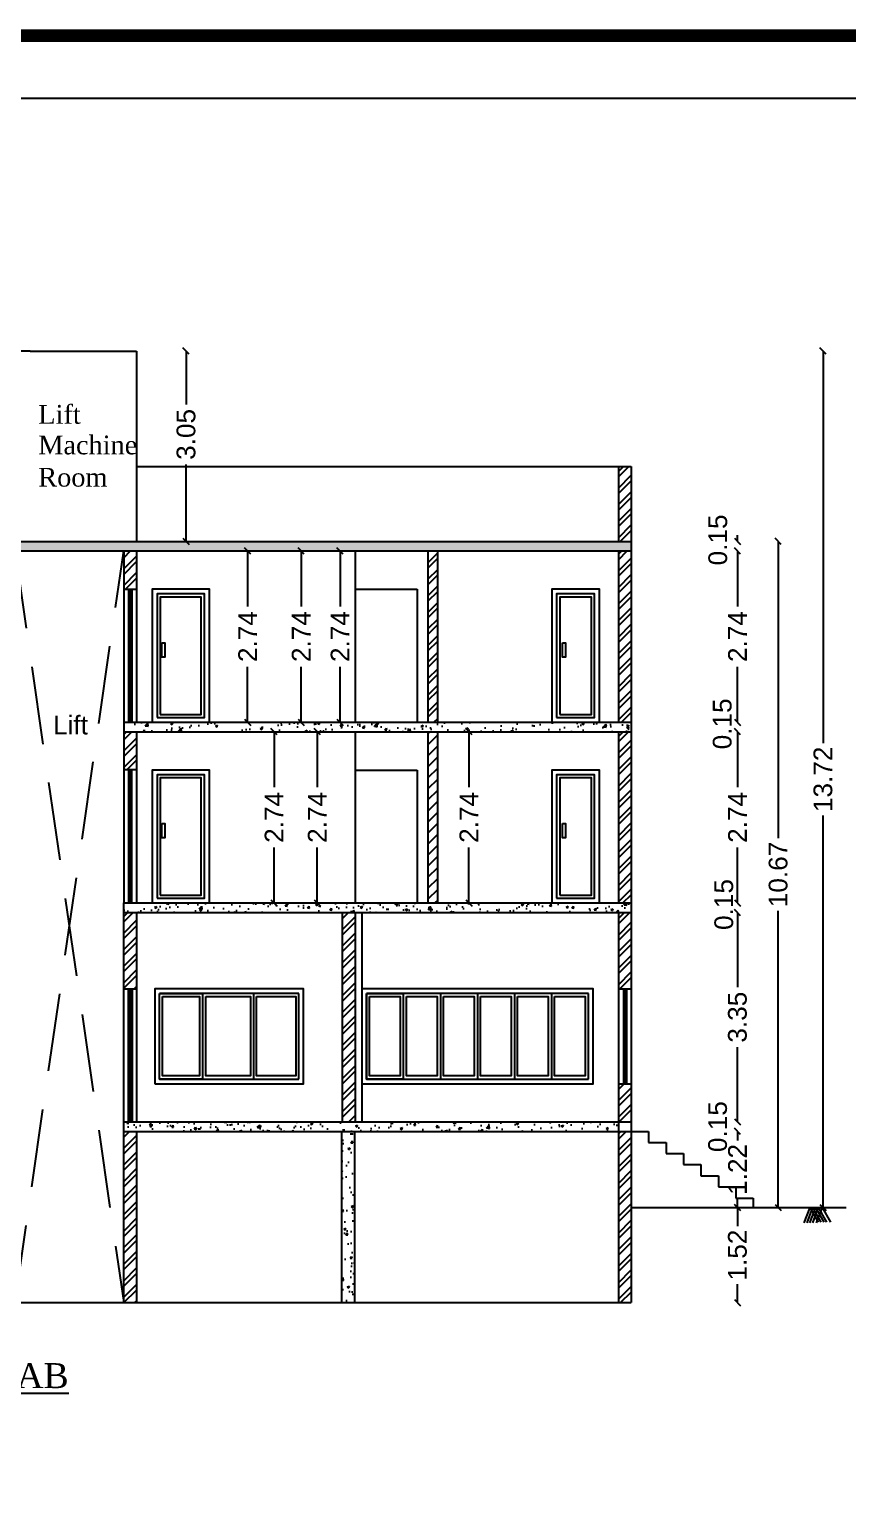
# Model space of a CAD drawing. Header units: metres. Extents: x -5144 to -5005, y 5368 to 5469.
# Drawn here: x -5120.57 to -5107.46, y 5445.36 to 5468.87 of the extents above; entities that cross this region are included whole.
import ezdxf

# ---------------------------------------------------------------- set-up
doc = ezdxf.new("R2010")
doc.units = ezdxf.units.M
doc.header["$MEASUREMENT"] = 0
doc.linetypes.add('DASHED2', pattern=[0.375, 0.25, -0.125])
doc.linetypes.add('HIDDEN', pattern=[0.375, 0.25, -0.125])
for name, color, linetype in [('BLK_1_FLR_1_BATH_HT', 3, 'Continuous'), ('BLK_1_FLR_2_BATH_HT', 3, 'Continuous'), ('BLK_1_FLR_2_WC_BATH_HT', 3, 'Continuous'), ('BLK_1_TOTAL_HEIGHT', 21, 'Continuous')]:
    doc.layers.add(name, color=color, linetype=linetype)
for name, color, linetype, plot in [('BLK_1_FLR_1_REGULAR_ROOM', 1, 'Continuous', False), ('BLK_1_FLR_1_WC_BATH_HT', 3, 'Continuous', False), ('BLK_1_FLR_2_REGULAR_ROOM', 1, 'Continuous', False)]:
    doc.layers.add(name, color=color, linetype=linetype, plot=plot)
doc.styles.add('Arial', font='times.ttf')
doc.styles.get("Standard").update_dxf_attribs({"font": 'arial.ttf'})
doc.styles.add('style5', font='times.ttf')
doc.dimstyles.get("Standard").update_dxf_attribs({"dimtxt": 0.3, "dimasz": 0.1, "dimexe": 0.18, "dimexo": 0.0625, "dimgap": 0.09, "dimtad": 0, "dimzin": 0, "dimdsep": 46, "dimtxsty": 'Standard', "dimblk": 'OBLIQUE', "dimcen": 0.09, "dimse1": 1, "dimse2": 1, "dimclrt": 256, "dimadec": 0, "dimazin": 0, "dimtfac": 1, "dimtix": 1, "dimtofl": 0, "dimtmove": 1, "dimatfit": 3, "dimfxl": 0, "dimtolj": 1, "dimtzin": 0, "dimarcsym": 0})
pattern_1 = [(50, (0, 0), (0.358630091, -0.031376067), [0.0375, -0.4125]), (355, (0, 0), (-0.069375667, 0.376096067), [0.03, -0.33]), (100.4514445, (0.0299, -0.0026), (0.289254423, 0.344719995), [0.031870096, -0.350571056]), (46.1842, (0, 0.1), (0.533620665, -0.08275964), [0.05625, -0.61875]), (96.6356355, (0.04447, 0.0931), (0.467330973, 0.4870593), [0.04780517, -0.52585688]), (351.184164, (0, 0.1), (0.467330973, 0.4870593), [0.045, -0.495]), (21, (0.05, 0.075), (0.298453526, -0.201309445), [0.0375, -0.4125]), (326, (0.05, 0.075), (0.121657666, 0.362575023), [0.03, -0.33]), (71.451445, (0.07487, 0.05822), (0.420111188, 0.161265576), [0.031870095, -0.350571056]), (37.5, (0, 0), (0.0060799277, 0.166446927), [0, -0.326, 0, -0.335, 0, -0.33125]), (7.5, (0, 0), (0.1315347687, 0.197205856), [0, -0.191, 0, -0.3185, 0, -0.12625]), (327.5, (-0.1115, 0), (0.266911218, -0.0112774359), [0, -0.125, 0, -0.39, 0, -0.5175]), (317.5, (-0.1615, 0), (0.291593085, 0.050052491), [0, -0.1625, 0, -0.259, 0, -0.3675])]

# ---------------------------------------------------------------- blocks, each defined once
blk = doc.blocks.new('_OBLIQUE')
at = {"color": 0, "linetype": 'ByBlock'}
blk.add_line((-0.5, -0.5), (0.5, 0.5), dxfattribs=at)
blk = doc.blocks.new('*D31')
at = {"layer": 'BLK_1_FLR_1_REGULAR_ROOM', "color": 0, "lineweight": -2}
for p, q in [((-5116.651, 5457.622), (-5116.651, 5456.732)), ((-5116.651, 5454.879), (-5116.651, 5455.769))]:
    blk.add_line(p, q, dxfattribs=at)
at = {"layer": 'Defpoints', "color": 0}
for p in [(-5117.203, 5457.622), (-5116.651, 5457.622), (-5117.203, 5454.879)]:
    blk.add_point(p, dxfattribs=at)
at = {"layer": 'BLK_1_FLR_1_REGULAR_ROOM', "color": 0, "lineweight": -2, "xscale": 0.1, "yscale": 0.1, "zscale": 0.1}
for p, rotation in [((-5116.651, 5457.622), 90), ((-5116.651, 5454.879), 270)]:
    blk.add_blockref('_OBLIQUE', p, dxfattribs=dict(at, rotation=rotation))
at = {"layer": 'BLK_1_FLR_1_REGULAR_ROOM', "insert": (-5116.651, 5456.25), "char_height": 0.3, "attachment_point": 5, "rotation": 90}
blk.add_mtext('\\A1;2.74', dxfattribs=at)
blk = doc.blocks.new('*D173')
at = {"color": 0, "lineweight": -2}
for p, q in [((-5109.229, 5454.726), (-5109.229, 5453.531)), ((-5109.229, 5451.374), (-5109.229, 5452.569))]:
    blk.add_line(p, q, dxfattribs=at)
at = {"layer": 'Defpoints', "color": 0}
for p in [(-5132.537, 5454.726), (-5109.229, 5454.726), (-5132.528, 5451.374)]:
    blk.add_point(p, dxfattribs=at)
at = {"color": 0, "lineweight": -2, "xscale": 0.1, "yscale": 0.1, "zscale": 0.1}
for p, rotation in [((-5109.229, 5454.726), 90), ((-5109.229, 5451.374), 270)]:
    blk.add_blockref('_OBLIQUE', p, dxfattribs=dict(at, rotation=rotation))
at = {"insert": (-5109.229, 5453.05), "char_height": 0.3, "attachment_point": 5, "rotation": 90}
blk.add_mtext('\\A1;3.35', dxfattribs=at)
blk = doc.blocks.new('*D174')
at = {"color": 0, "lineweight": -2}
for p, q in [((-5109.229, 5454.879), (-5109.229, 5454.979)), ((-5109.229, 5454.726), (-5109.229, 5454.626))]:
    blk.add_line(p, q, dxfattribs=at)
at = {"layer": 'Defpoints', "color": 0}
for p in [(-5132.493, 5454.879), (-5109.229, 5454.879), (-5132.537, 5454.726)]:
    blk.add_point(p, dxfattribs=at)
at = {"color": 0, "lineweight": -2, "xscale": 0.1, "yscale": 0.1, "zscale": 0.1}
for p, rotation in [((-5109.229, 5454.879), 270), ((-5109.229, 5454.726), 90)]:
    blk.add_blockref('_OBLIQUE', p, dxfattribs=dict(at, rotation=rotation))
at = {"insert": (-5109.447, 5454.855), "char_height": 0.3, "attachment_point": 5, "rotation": 90}
blk.add_mtext('\\A1;0.15', dxfattribs=at)
blk = doc.blocks.new('*D175')
at = {"color": 0, "lineweight": -2}
for p, q in [((-5109.229, 5457.622), (-5109.229, 5456.732)), ((-5109.229, 5454.879), (-5109.229, 5455.769))]:
    blk.add_line(p, q, dxfattribs=at)
at = {"layer": 'Defpoints', "color": 0}
for p in [(-5132.558, 5457.622), (-5109.229, 5457.622), (-5132.493, 5454.879)]:
    blk.add_point(p, dxfattribs=at)
at = {"color": 0, "lineweight": -2, "xscale": 0.1, "yscale": 0.1, "zscale": 0.1}
for p, rotation in [((-5109.229, 5457.622), 90), ((-5109.229, 5454.879), 270)]:
    blk.add_blockref('_OBLIQUE', p, dxfattribs=dict(at, rotation=rotation))
at = {"insert": (-5109.229, 5456.25), "char_height": 0.3, "attachment_point": 5, "rotation": 90}
blk.add_mtext('\\A1;2.74', dxfattribs=at)
blk = doc.blocks.new('*D176')
at = {"color": 0, "lineweight": -2}
for p, q in [((-5109.229, 5457.774), (-5109.229, 5457.874)), ((-5109.229, 5457.622), (-5109.229, 5457.522))]:
    blk.add_line(p, q, dxfattribs=at)
at = {"layer": 'Defpoints', "color": 0}
for p in [(-5132.441, 5457.774), (-5109.229, 5457.774), (-5132.558, 5457.622)]:
    blk.add_point(p, dxfattribs=at)
at = {"color": 0, "lineweight": -2, "xscale": 0.1, "yscale": 0.1, "zscale": 0.1}
for p, rotation in [((-5109.229, 5457.774), 270), ((-5109.229, 5457.622), 90)]:
    blk.add_blockref('_OBLIQUE', p, dxfattribs=dict(at, rotation=rotation))
at = {"insert": (-5109.472, 5457.748), "char_height": 0.3, "attachment_point": 5, "rotation": 90}
blk.add_mtext('\\A1;0.15', dxfattribs=at)
blk = doc.blocks.new('*D177')
at = {"color": 0, "lineweight": -2}
for p, q in [((-5109.229, 5460.518), (-5109.229, 5459.628)), ((-5109.229, 5457.774), (-5109.229, 5458.664))]:
    blk.add_line(p, q, dxfattribs=at)
at = {"layer": 'Defpoints', "color": 0}
for p in [(-5132.298, 5460.518), (-5109.229, 5460.518), (-5132.441, 5457.774)]:
    blk.add_point(p, dxfattribs=at)
at = {"color": 0, "lineweight": -2, "xscale": 0.1, "yscale": 0.1, "zscale": 0.1}
for p, rotation in [((-5109.229, 5460.518), 90), ((-5109.229, 5457.774), 270)]:
    blk.add_blockref('_OBLIQUE', p, dxfattribs=dict(at, rotation=rotation))
at = {"insert": (-5109.229, 5459.146), "char_height": 0.3, "attachment_point": 5, "rotation": 90}
blk.add_mtext('\\A1;2.74', dxfattribs=at)
blk = doc.blocks.new('*D178')
at = {"color": 0, "lineweight": -2}
for p, q in [((-5109.229, 5460.67), (-5109.229, 5460.77)), ((-5109.229, 5460.518), (-5109.229, 5460.418))]:
    blk.add_line(p, q, dxfattribs=at)
at = {"layer": 'Defpoints', "color": 0}
for p in [(-5132.343, 5460.67), (-5132.298, 5460.518), (-5109.229, 5460.67)]:
    blk.add_point(p, dxfattribs=at)
at = {"color": 0, "lineweight": -2, "xscale": 0.1, "yscale": 0.1, "zscale": 0.1}
for p, rotation in [((-5109.229, 5460.67), 270), ((-5109.229, 5460.518), 90)]:
    blk.add_blockref('_OBLIQUE', p, dxfattribs=dict(at, rotation=rotation))
at = {"insert": (-5109.543, 5460.694), "char_height": 0.3, "attachment_point": 5, "rotation": 90}
blk.add_mtext('\\A1;0.15', dxfattribs=at)
blk = doc.blocks.new('*D180')
at = {"color": 0, "lineweight": -2}
for p, q in [((-5108.577, 5460.67), (-5108.577, 5455.918)), ((-5108.577, 5450.002), (-5108.577, 5454.754))]:
    blk.add_line(p, q, dxfattribs=at)
at = {"layer": 'Defpoints', "color": 0}
for p in [(-5130.508, 5460.67), (-5108.577, 5460.67), (-5108.292, 5450.002)]:
    blk.add_point(p, dxfattribs=at)
at = {"color": 0, "lineweight": -2, "xscale": 0.1, "yscale": 0.1, "zscale": 0.1}
for p, rotation in [((-5108.577, 5460.67), 90), ((-5108.577, 5450.002), 270)]:
    blk.add_blockref('_OBLIQUE', p, dxfattribs=dict(at, rotation=rotation))
at = {"insert": (-5108.577, 5455.336), "char_height": 0.3, "attachment_point": 5, "rotation": 90}
blk.add_mtext('\\A1;10.67', dxfattribs=at)
blk = doc.blocks.new('*D79')
at = {"color": 0, "lineweight": -2}
for p, q in [((-5109.229, 5450.002), (-5109.229, 5449.704)), ((-5109.229, 5448.478), (-5109.229, 5448.776))]:
    blk.add_line(p, q, dxfattribs=at)
at = {"layer": 'Defpoints', "color": 0}
for p in [(-5110.931, 5450.002), (-5110.931, 5448.478), (-5109.229, 5448.478)]:
    blk.add_point(p, dxfattribs=at)
at = {"color": 0, "lineweight": -2, "xscale": 0.1, "yscale": 0.1, "zscale": 0.1}
for p, rotation in [((-5109.229, 5450.002), 90), ((-5109.229, 5448.478), 270)]:
    blk.add_blockref('_OBLIQUE', p, dxfattribs=dict(at, rotation=rotation))
at = {"insert": (-5109.229, 5449.24), "char_height": 0.3, "attachment_point": 5, "rotation": 90}
blk.add_mtext('\\A1;1.52', dxfattribs=at)
blk = doc.blocks.new('*D181')
at = {"color": 0, "lineweight": -2}
for p, q in [((-5109.229, 5451.221), (-5109.229, 5451.076)), ((-5109.229, 5450.002), (-5109.229, 5450.148))]:
    blk.add_line(p, q, dxfattribs=at)
at = {"layer": 'Defpoints', "color": 0}
for p in [(-5110.931, 5451.221), (-5109.229, 5451.221), (-5110.052, 5450.002)]:
    blk.add_point(p, dxfattribs=at)
at = {"color": 0, "lineweight": -2, "xscale": 0.1, "yscale": 0.1, "zscale": 0.1}
for p, rotation in [((-5109.229, 5451.221), 90), ((-5109.229, 5450.002), 270)]:
    blk.add_blockref('_OBLIQUE', p, dxfattribs=dict(at, rotation=rotation))
at = {"insert": (-5109.229, 5450.612), "char_height": 0.3, "attachment_point": 5, "rotation": 90}
blk.add_mtext('\\A1;1.22', dxfattribs=at)
blk = doc.blocks.new('*D182')
at = {"color": 0, "lineweight": -2}
for p, q in [((-5109.229, 5451.374), (-5109.229, 5451.474)), ((-5109.229, 5451.221), (-5109.229, 5451.121))]:
    blk.add_line(p, q, dxfattribs=at)
at = {"layer": 'Defpoints', "color": 0}
for p in [(-5110.931, 5451.374), (-5109.229, 5451.374), (-5110.931, 5451.221)]:
    blk.add_point(p, dxfattribs=at)
at = {"color": 0, "lineweight": -2, "xscale": 0.1, "yscale": 0.1, "zscale": 0.1}
for p, rotation in [((-5109.229, 5451.374), 270), ((-5109.229, 5451.221), 90)]:
    blk.add_blockref('_OBLIQUE', p, dxfattribs=dict(at, rotation=rotation))
at = {"insert": (-5109.546, 5451.297), "char_height": 0.3, "attachment_point": 5, "rotation": 90}
blk.add_mtext('\\A1;0.15', dxfattribs=at)
blk = doc.blocks.new('*D188')
at = {"layer": 'BLK_1_FLR_1_WC_BATH_HT', "color": 0, "lineweight": -2}
for p, q in [((-5115.96, 5457.622), (-5115.96, 5456.732)), ((-5115.96, 5454.879), (-5115.96, 5455.769))]:
    blk.add_line(p, q, dxfattribs=at)
at = {"layer": 'Defpoints', "color": 0}
for p in [(-5116.512, 5457.622), (-5115.96, 5457.622), (-5116.512, 5454.879)]:
    blk.add_point(p, dxfattribs=at)
at = {"layer": 'BLK_1_FLR_1_WC_BATH_HT', "color": 0, "lineweight": -2, "xscale": 0.1, "yscale": 0.1, "zscale": 0.1}
for p, rotation in [((-5115.96, 5457.622), 90), ((-5115.96, 5454.879), 270)]:
    blk.add_blockref('_OBLIQUE', p, dxfattribs=dict(at, rotation=rotation))
at = {"layer": 'BLK_1_FLR_1_WC_BATH_HT', "insert": (-5115.96, 5456.25), "char_height": 0.3, "attachment_point": 5, "rotation": 90}
blk.add_mtext('\\A1;2.74', dxfattribs=at)
blk = doc.blocks.new('*D189')
at = {"layer": 'BLK_1_FLR_2_WC_BATH_HT', "color": 0, "lineweight": -2}
for p, q in [((-5116.217, 5460.518), (-5116.217, 5459.628)), ((-5116.217, 5457.774), (-5116.217, 5458.664))]:
    blk.add_line(p, q, dxfattribs=at)
at = {"layer": 'Defpoints', "color": 0}
for p in [(-5116.217, 5460.518), (-5116.217, 5460.518), (-5116.217, 5457.774)]:
    blk.add_point(p, dxfattribs=at)
at = {"layer": 'BLK_1_FLR_2_WC_BATH_HT', "color": 0, "lineweight": -2, "xscale": 0.1, "yscale": 0.1, "zscale": 0.1}
for p, rotation in [((-5116.217, 5460.518), 90), ((-5116.217, 5457.774), 270)]:
    blk.add_blockref('_OBLIQUE', p, dxfattribs=dict(at, rotation=rotation))
at = {"layer": 'BLK_1_FLR_2_WC_BATH_HT', "insert": (-5116.217, 5459.146), "char_height": 0.3, "attachment_point": 5, "rotation": 90}
blk.add_mtext('\\A1;2.74', dxfattribs=at)
blk = doc.blocks.new('*D201')
at = {"layer": 'BLK_1_TOTAL_HEIGHT', "color": 0, "lineweight": -2}
for p, q in [((-5107.859, 5463.718), (-5107.859, 5457.441)), ((-5107.859, 5450.002), (-5107.859, 5456.28))]:
    blk.add_line(p, q, dxfattribs=at)
at = {"layer": 'Defpoints', "color": 0}
for p in [(-5122.297, 5463.718), (-5110.052, 5450.002), (-5107.859, 5450.002)]:
    blk.add_point(p, dxfattribs=at)
at = {"layer": 'BLK_1_TOTAL_HEIGHT', "color": 0, "lineweight": -2, "xscale": 0.1, "yscale": 0.1, "zscale": 0.1}
for p, rotation in [((-5107.859, 5463.718), 90), ((-5107.859, 5450.002), 270)]:
    blk.add_blockref('_OBLIQUE', p, dxfattribs=dict(at, rotation=rotation))
at = {"layer": 'BLK_1_TOTAL_HEIGHT', "insert": (-5107.859, 5456.86), "char_height": 0.3, "attachment_point": 5, "rotation": 90}
blk.add_mtext('\\A1;13.72', dxfattribs=at)
blk = doc.blocks.new('*D213')
at = {"layer": 'BLK_1_FLR_2_REGULAR_ROOM', "color": 0, "lineweight": -2}
for p, q in [((-5117.075, 5460.518), (-5117.075, 5459.628)), ((-5117.075, 5457.774), (-5117.075, 5458.664))]:
    blk.add_line(p, q, dxfattribs=at)
at = {"layer": 'Defpoints', "color": 0}
for p in [(-5117.075, 5460.518), (-5116.889, 5460.518), (-5116.889, 5457.774)]:
    blk.add_point(p, dxfattribs=at)
at = {"layer": 'BLK_1_FLR_2_REGULAR_ROOM', "color": 0, "lineweight": -2, "xscale": 0.1, "yscale": 0.1, "zscale": 0.1}
for p, rotation in [((-5117.075, 5460.518), 90), ((-5117.075, 5457.774), 270)]:
    blk.add_blockref('_OBLIQUE', p, dxfattribs=dict(at, rotation=rotation))
at = {"layer": 'BLK_1_FLR_2_REGULAR_ROOM', "insert": (-5117.075, 5459.146), "char_height": 0.3, "attachment_point": 5, "rotation": 90}
blk.add_mtext('\\A1;2.74', dxfattribs=at)
blk = doc.blocks.new('*D218')
at = {"layer": 'BLK_1_FLR_2_BATH_HT', "color": 0, "lineweight": -2}
for p, q in [((-5115.594, 5460.518), (-5115.594, 5459.628)), ((-5115.594, 5457.774), (-5115.594, 5458.664))]:
    blk.add_line(p, q, dxfattribs=at)
at = {"layer": 'Defpoints', "color": 0}
for p in [(-5115.846, 5460.518), (-5115.594, 5460.518), (-5115.852, 5457.774)]:
    blk.add_point(p, dxfattribs=at)
at = {"layer": 'BLK_1_FLR_2_BATH_HT', "color": 0, "lineweight": -2, "xscale": 0.1, "yscale": 0.1, "zscale": 0.1}
for p, rotation in [((-5115.594, 5460.518), 90), ((-5115.594, 5457.774), 270)]:
    blk.add_blockref('_OBLIQUE', p, dxfattribs=dict(at, rotation=rotation))
at = {"layer": 'BLK_1_FLR_2_BATH_HT', "insert": (-5115.594, 5459.146), "char_height": 0.3, "attachment_point": 5, "rotation": 90}
blk.add_mtext('\\A1;2.74', dxfattribs=at)
blk = doc.blocks.new('*D219')
at = {"layer": 'BLK_1_FLR_1_BATH_HT', "color": 0, "lineweight": -2}
for p, q in [((-5113.531, 5457.622), (-5113.531, 5456.732)), ((-5113.531, 5454.879), (-5113.531, 5455.769))]:
    blk.add_line(p, q, dxfattribs=at)
at = {"layer": 'Defpoints', "color": 0}
for p in [(-5113.656, 5457.622), (-5113.531, 5457.622), (-5113.656, 5454.879)]:
    blk.add_point(p, dxfattribs=at)
at = {"layer": 'BLK_1_FLR_1_BATH_HT', "color": 0, "lineweight": -2, "xscale": 0.1, "yscale": 0.1, "zscale": 0.1}
for p, rotation in [((-5113.531, 5457.622), 90), ((-5113.531, 5454.879), 270)]:
    blk.add_blockref('_OBLIQUE', p, dxfattribs=dict(at, rotation=rotation))
at = {"layer": 'BLK_1_FLR_1_BATH_HT', "insert": (-5113.531, 5456.25), "char_height": 0.3, "attachment_point": 5, "rotation": 90}
blk.add_mtext('\\A1;2.74', dxfattribs=at)
blk = doc.blocks.new('*D237')
at = {"color": 0, "lineweight": -2}
for p, q in [((-5118.06, 5463.718), (-5118.06, 5462.864)), ((-5118.06, 5460.67), (-5118.06, 5461.903))]:
    blk.add_line(p, q, dxfattribs=at)
at = {"layer": 'Defpoints', "color": 0}
for p in [(-5118.854, 5463.718), (-5118.06, 5463.718), (-5118.854, 5460.67)]:
    blk.add_point(p, dxfattribs=at)
at = {"color": 0, "lineweight": -2, "xscale": 0.1, "yscale": 0.1, "zscale": 0.1}
for p, rotation in [((-5118.06, 5463.718), 90), ((-5118.06, 5460.67), 270)]:
    blk.add_blockref('_OBLIQUE', p, dxfattribs=dict(at, rotation=rotation))
at = {"insert": (-5118.06, 5462.384), "char_height": 0.3, "attachment_point": 5, "rotation": 90}
blk.add_mtext('\\A1;3.05', dxfattribs=at)

msp = doc.modelspace()

# ---------------------------------------------------------------- hatches: boundary and pattern name
h = msp.add_hatch()
h.set_pattern_fill('ANSI32', color=8, scale=0.5)
h.paths.add_polyline_path([(-5110.931, 5461.87), (-5111.135, 5461.87), (-5111.135, 5460.67), (-5110.931, 5460.67)])
h = msp.add_hatch()
h.set_pattern_fill('AR-CONC', color=8, scale=0.05)
h.set_pattern_definition(pattern_1)
h.paths.add_polyline_path([(-5110.931, 5460.67), (-5120.761, 5460.67), (-5120.786, 5460.67), (-5120.786, 5460.518), (-5120.761, 5460.518), (-5110.931, 5460.518)])
h = msp.add_hatch()
h.set_pattern_fill('ANSI32', color=8, scale=0.5)
h.paths.add_polyline_path([(-5118.854, 5460.518), (-5119.059, 5460.518), (-5119.059, 5459.908), (-5118.854, 5459.908)])
h = msp.add_hatch()
h.set_pattern_fill('ANSI32', color=8, scale=0.5)
h.paths.add_polyline_path([(-5114.029, 5460.518), (-5114.182, 5460.518), (-5114.182, 5457.774), (-5114.029, 5457.774)])
h = msp.add_hatch()
h.set_pattern_fill('ANSI32', color=8, scale=0.5)
h.paths.add_polyline_path([(-5110.931, 5460.518), (-5111.135, 5460.518), (-5111.135, 5457.774), (-5110.931, 5457.774)])
h = msp.add_hatch()
h.set_pattern_fill('AR-CONC', color=8, scale=0.05)
h.set_pattern_definition(pattern_1)
h.paths.add_polyline_path([(-5110.931, 5457.774), (-5119.059, 5457.774), (-5119.059, 5457.622), (-5110.931, 5457.622)])
h = msp.add_hatch()
h.set_pattern_fill('ANSI32', color=8, scale=0.5)
h.paths.add_polyline_path([(-5118.854, 5457.622), (-5119.059, 5457.622), (-5119.059, 5457.012), (-5118.854, 5457.012)])
h = msp.add_hatch()
h.set_pattern_fill('ANSI31', color=8)
h.paths.add_polyline_path([(-5114.029, 5457.622), (-5114.182, 5457.622), (-5114.182, 5454.879), (-5114.029, 5454.879)])
h = msp.add_hatch()
h.set_pattern_fill('ANSI32', color=8, scale=0.5)
h.paths.add_polyline_path([(-5110.931, 5457.622), (-5111.135, 5457.622), (-5111.135, 5454.879), (-5110.931, 5454.879)])
h = msp.add_hatch()
h.set_pattern_fill('AR-CONC', color=8, scale=0.05)
h.set_pattern_definition(pattern_1)
h.paths.add_polyline_path([(-5110.931, 5454.879), (-5119.058, 5454.879), (-5119.058, 5454.726), (-5110.931, 5454.726)])
h = msp.add_hatch()
h.set_pattern_fill('ANSI32', color=8, scale=0.5)
h.paths.add_polyline_path([(-5118.854, 5454.726), (-5119.058, 5454.726), (-5119.058, 5453.504), (-5118.854, 5453.504)])
h = msp.add_hatch()
h.set_pattern_fill('ANSI32', color=8, scale=0.5)
h.paths.add_polyline_path([(-5115.35, 5454.726), (-5115.553, 5454.726), (-5115.553, 5451.374), (-5115.35, 5451.374)])
h = msp.add_hatch()
h.set_pattern_fill('ANSI32', color=8, scale=0.5)
h.paths.add_polyline_path([(-5110.931, 5454.726), (-5111.135, 5454.726), (-5111.135, 5453.504), (-5110.931, 5453.504)])
h = msp.add_hatch()
h.set_pattern_fill('ANSI32', color=8, scale=0.5)
h.paths.add_polyline_path([(-5110.931, 5451.984), (-5111.135, 5451.984), (-5111.135, 5451.374), (-5110.931, 5451.374)])
h = msp.add_hatch()
h.set_pattern_fill('AR-CONC', color=8, scale=0.05)
h.set_pattern_definition(pattern_1)
h.paths.add_polyline_path([(-5111.135, 5451.374), (-5119.058, 5451.374), (-5119.058, 5451.221), (-5111.135, 5451.221)])
h = msp.add_hatch()
h.set_pattern_fill('ANSI32', color=8, scale=0.5)
h.paths.add_polyline_path([(-5118.854, 5451.221), (-5119.058, 5451.221), (-5119.058, 5449.44), (-5118.854, 5449.454)])
h = msp.add_hatch()
h.set_pattern_fill('AR-CONC', color=8, scale=0.05)
h.set_pattern_definition(pattern_1)
h.paths.add_polyline_path([(-5115.365, 5451.221), (-5115.569, 5451.221), (-5115.569, 5448.478), (-5115.365, 5448.478)])
h = msp.add_hatch()
h.set_pattern_fill('ANSI32', color=8, scale=0.5)
h.paths.add_polyline_path([(-5110.931, 5451.221), (-5111.135, 5451.221), (-5111.135, 5448.478), (-5110.931, 5448.478)])
h = msp.add_hatch()
h.set_pattern_fill('ANSI32', color=8, scale=0.5)
h.paths.add_polyline_path([(-5118.854, 5449.454), (-5119.058, 5449.44), (-5119.058, 5448.478), (-5118.854, 5448.478)])

# ---------------------------------------------------------------- linework, layer by layer
at = {"linetype": 'Continuous'}
for p, q in [((-5120.558, 5463.718), (-5124.037, 5463.718)), ((-5111.135, 5461.87), (-5111.135, 5460.67)), ((-5110.931, 5461.87), (-5110.931, 5454.726)), ((-5119.059, 5460.518), (-5119.059, 5457.774)), ((-5118.854, 5460.518), (-5118.854, 5457.774)), ((-5114.182, 5457.774), (-5114.182, 5460.518)), ((-5114.029, 5457.774), (-5114.029, 5460.518)), ((-5111.135, 5460.518), (-5111.135, 5457.774)), ((-5118.982, 5459.908), (-5118.982, 5457.774)), ((-5118.956, 5459.908), (-5118.956, 5457.774)), ((-5118.931, 5459.908), (-5118.931, 5457.774)), ((-5115.35, 5459.904), (-5114.361, 5459.904)), ((-5114.361, 5459.904), (-5114.361, 5457.774)), ((-5119.059, 5457.774), (-5119.059, 5454.879)), ((-5118.854, 5457.622), (-5118.854, 5454.879)), ((-5114.182, 5454.879), (-5114.182, 5457.622)), ((-5114.029, 5454.879), (-5114.029, 5457.622)), ((-5111.135, 5457.622), (-5111.135, 5454.879)), ((-5118.983, 5457.012), (-5118.983, 5454.879)), ((-5118.958, 5457.012), (-5118.958, 5454.879)), ((-5118.932, 5457.012), (-5118.932, 5454.879)), ((-5115.35, 5457.009), (-5114.361, 5457.009)), ((-5114.361, 5457.009), (-5114.361, 5454.879)), ((-5111.135, 5454.726), (-5111.135, 5448.478)), ((-5110.931, 5454.726), (-5110.931, 5448.478)), ((-5115.569, 5451.221), (-5115.569, 5448.478)), ((-5115.365, 5451.221), (-5115.365, 5448.478)), ((-5110.931, 5450.002), (-5107.491, 5450.002))]:
    msp.add_line(p, q, dxfattribs=at)
for p, q in [((-5120.558, 5463.718), (-5118.854, 5463.718)), ((-5118.854, 5463.718), (-5118.854, 5460.67)), ((-5115.35, 5460.518), (-5115.35, 5459.904)), ((-5115.35, 5459.904), (-5115.35, 5457.774)), ((-5115.35, 5457.622), (-5115.35, 5457.009)), ((-5118.854, 5457.012), (-5119.059, 5457.012)), ((-5115.35, 5457.009), (-5115.35, 5454.879)), ((-5119.058, 5451.374), (-5119.058, 5454.879)), ((-5118.854, 5454.726), (-5118.854, 5451.374)), ((-5115.553, 5451.374), (-5115.553, 5454.726)), ((-5115.35, 5454.726), (-5115.35, 5451.374)), ((-5115.248, 5454.726), (-5115.248, 5451.374)), ((-5119.057, 5453.504), (-5118.854, 5453.504)), ((-5118.988, 5453.504), (-5118.988, 5451.374)), ((-5118.955, 5453.504), (-5118.955, 5451.374)), ((-5118.922, 5453.504), (-5118.922, 5451.374)), ((-5116.253, 5453.429), (-5118.488, 5453.429)), ((-5117.795, 5453.429), (-5117.795, 5452.059)), ((-5116.981, 5453.429), (-5116.981, 5452.059)), ((-5116.253, 5452.059), (-5116.253, 5453.429)), ((-5111.616, 5453.429), (-5115.173, 5453.429)), ((-5115.173, 5453.429), (-5115.173, 5452.059)), ((-5114.581, 5453.429), (-5114.581, 5452.059)), ((-5113.988, 5453.429), (-5113.988, 5452.059)), ((-5113.395, 5453.429), (-5113.395, 5452.059)), ((-5112.802, 5453.429), (-5112.802, 5452.059)), ((-5112.209, 5453.429), (-5112.209, 5452.059)), ((-5111.616, 5452.059), (-5111.616, 5453.429)), ((-5111.135, 5453.504), (-5110.931, 5453.504)), ((-5111.057, 5453.504), (-5111.057, 5451.984)), ((-5111.033, 5453.504), (-5111.033, 5451.984)), ((-5111.009, 5453.504), (-5111.009, 5451.984)), ((-5118.488, 5452.059), (-5116.253, 5452.059)), ((-5115.173, 5452.059), (-5111.616, 5452.059)), ((-5111.135, 5451.984), (-5110.931, 5451.984)), ((-5119.058, 5448.478), (-5119.058, 5451.374)), ((-5118.854, 5451.221), (-5118.854, 5448.478))]:
    msp.add_line(p, q)
at = {"linetype": 'HIDDEN', "ltscale": 5}
for p, q in [((-5120.8, 5460.518), (-5119.059, 5448.478)), ((-5120.8, 5448.478), (-5119.059, 5460.518))]:
    msp.add_line(p, q, dxfattribs=at)
at = {"linetype": 'DASHED2', "ltscale": 35}
for p, q in [((-5110.931, 5451.221), (-5110.652, 5451.221)), ((-5110.652, 5451.221), (-5110.652, 5451.043)), ((-5110.652, 5451.043), (-5110.373, 5451.043)), ((-5110.373, 5451.043), (-5110.373, 5450.866)), ((-5110.373, 5450.866), (-5110.093, 5450.866)), ((-5110.093, 5450.866), (-5110.093, 5450.688)), ((-5110.093, 5450.688), (-5109.814, 5450.688)), ((-5109.814, 5450.688), (-5109.814, 5450.51)), ((-5109.814, 5450.51), (-5109.534, 5450.51)), ((-5109.534, 5450.51), (-5109.534, 5450.332)), ((-5109.534, 5450.332), (-5109.255, 5450.332)), ((-5109.255, 5450.332), (-5109.255, 5450.154)), ((-5109.255, 5450.154), (-5108.976, 5450.154)), ((-5108.976, 5450.154), (-5108.976, 5450.002))]:
    msp.add_line(p, q, dxfattribs=at)
at = {"ltscale": 0.1}
for p, q in [((-5108.072, 5450.002), (-5107.938, 5449.769)), ((-5108.027, 5450.002), (-5107.893, 5449.769)), ((-5107.981, 5450.002), (-5107.846, 5449.769)), ((-5107.937, 5450.002), (-5107.802, 5449.769)), ((-5107.875, 5450.002), (-5107.74, 5449.769))]:
    msp.add_line(p, q, dxfattribs=at)
at = {"const_width": 0.2}
msp.add_lwpolyline([(-5143.687, 5468.771), (-5038.592, 5468.771), (-5038.592, 5369.885), (-5143.687, 5369.885)], close=True, dxfattribs=at)
for points in [[(-5142.687, 5467.771), (-5039.592, 5467.771), (-5039.592, 5370.885), (-5142.687, 5370.885)], [(-5118.601, 5457.774), (-5117.687, 5457.774), (-5117.687, 5459.904), (-5118.601, 5459.904)], [(-5118.526, 5457.849), (-5117.766, 5457.849), (-5117.766, 5459.829), (-5118.526, 5459.829)], [(-5118.476, 5457.899), (-5117.816, 5457.899), (-5117.816, 5459.779), (-5118.476, 5459.779)], [(-5112.201, 5457.774), (-5111.439, 5457.774), (-5111.439, 5459.904), (-5112.201, 5459.904)], [(-5112.126, 5457.849), (-5111.519, 5457.849), (-5111.519, 5459.829), (-5112.126, 5459.829)], [(-5112.076, 5457.899), (-5111.569, 5457.899), (-5111.569, 5459.779), (-5112.076, 5459.779)], [(-5118.446, 5459.048), (-5118.399, 5459.048), (-5118.399, 5458.817), (-5118.446, 5458.817)], [(-5112.032, 5459.048), (-5111.985, 5459.048), (-5111.985, 5458.817), (-5112.032, 5458.817)], [(-5118.601, 5454.879), (-5117.687, 5454.879), (-5117.687, 5457.009), (-5118.601, 5457.009)], [(-5112.201, 5454.879), (-5111.439, 5454.879), (-5111.439, 5457.009), (-5112.201, 5457.009)], [(-5118.526, 5454.954), (-5117.766, 5454.954), (-5117.766, 5456.934), (-5118.526, 5456.934)], [(-5118.476, 5455.004), (-5117.816, 5455.004), (-5117.816, 5456.884), (-5118.476, 5456.884)], [(-5112.126, 5454.954), (-5111.519, 5454.954), (-5111.519, 5456.934), (-5112.126, 5456.934)], [(-5112.076, 5455.004), (-5111.569, 5455.004), (-5111.569, 5456.884), (-5112.076, 5456.884)], [(-5118.446, 5456.152), (-5118.399, 5456.152), (-5118.399, 5455.921), (-5118.446, 5455.921)], [(-5112.032, 5456.152), (-5111.985, 5456.152), (-5111.985, 5455.921), (-5112.032, 5455.921)], [(-5118.563, 5451.984), (-5116.178, 5451.984), (-5116.178, 5453.504), (-5118.563, 5453.504)], [(-5118.488, 5453.429), (-5117.795, 5453.429), (-5117.795, 5452.059), (-5118.488, 5452.059)], [(-5115.248, 5451.984), (-5111.541, 5451.984), (-5111.541, 5453.504), (-5115.248, 5453.504)], [(-5115.173, 5453.429), (-5114.581, 5453.429), (-5114.581, 5452.059), (-5115.173, 5452.059)], [(-5118.438, 5453.379), (-5117.845, 5453.379), (-5117.845, 5452.109), (-5118.438, 5452.109)], [(-5117.745, 5453.379), (-5117.031, 5453.379), (-5117.031, 5452.109), (-5117.745, 5452.109)], [(-5116.931, 5453.379), (-5116.303, 5453.379), (-5116.303, 5452.109), (-5116.931, 5452.109)], [(-5115.123, 5453.379), (-5114.631, 5453.379), (-5114.631, 5452.109), (-5115.123, 5452.109)], [(-5114.531, 5453.379), (-5114.038, 5453.379), (-5114.038, 5452.109), (-5114.531, 5452.109)], [(-5113.938, 5453.379), (-5113.445, 5453.379), (-5113.445, 5452.109), (-5113.938, 5452.109)], [(-5113.345, 5453.379), (-5112.852, 5453.379), (-5112.852, 5452.109), (-5113.345, 5452.109)], [(-5112.752, 5453.379), (-5112.259, 5453.379), (-5112.259, 5452.109), (-5112.752, 5452.109)], [(-5112.159, 5453.379), (-5111.666, 5453.379), (-5111.666, 5452.109), (-5112.159, 5452.109)]]:
    msp.add_lwpolyline(points, close=True)
at = {"linetype": 'Continuous'}
for points in [[(-5118.854, 5461.87), (-5110.931, 5461.87)], [(-5120.761, 5460.67), (-5110.931, 5460.67)], [(-5120.761, 5460.518), (-5110.931, 5460.518)], [(-5119.059, 5459.908), (-5118.854, 5459.908)], [(-5119.059, 5457.774), (-5110.931, 5457.774)], [(-5119.059, 5457.622), (-5110.931, 5457.622)], [(-5119.059, 5454.879), (-5110.931, 5454.879)], [(-5119.058, 5454.726), (-5110.931, 5454.726)], [(-5119.058, 5451.374), (-5110.931, 5451.374)], [(-5119.058, 5451.221), (-5110.931, 5451.221)], [(-5132.81, 5448.478), (-5110.931, 5448.478)]]:
    msp.add_lwpolyline(points, dxfattribs=at)
at = {"ltscale": 0.1}
for points in [[(-5108.072, 5450.002), (-5108.165, 5449.759)], [(-5108.027, 5450.002), (-5108.12, 5449.759)], [(-5107.981, 5450.002), (-5108.074, 5449.759)], [(-5107.937, 5450.002), (-5108.03, 5449.759)], [(-5107.875, 5450.002), (-5107.968, 5449.759)]]:
    msp.add_lwpolyline(points, dxfattribs=at)

# ---------------------------------------------------------------- texts
at = {"ltscale": 0.1, "style": 'Arial'}
for s, p in [('Lift ', (-5120.427, 5462.555)), ('Machine', (-5120.427, 5462.065)), ('Room', (-5120.427, 5461.548))]:
    msp.add_text(s, height=0.3, dxfattribs=at).set_placement(p)
msp.add_text('Lift', height=0.3).set_placement((-5120.191, 5457.579))
at = {"style": 'style5'}
msp.add_text('%%USECTION ON AB', height=0.4, dxfattribs=at).set_placement((-5124.505, 5447.109))

# ---------------------------------------------------------------- dimensions: what is measured, and where the dimension line sits
for base, p1, p2, picture, middle in [((-5118.06, 5463.718), (-5118.854, 5460.67), (-5118.854, 5463.718), '*D237', (-5118.06, 5462.384)), ((-5109.229, 5460.67), (-5132.298, 5460.518), (-5132.343, 5460.67), '*D178', (-5109.543, 5460.694)), ((-5109.229, 5457.774), (-5132.558, 5457.622), (-5132.441, 5457.774), '*D176', (-5109.472, 5457.748)), ((-5109.229, 5454.879), (-5132.537, 5454.726), (-5132.493, 5454.879), '*D174', (-5109.447, 5454.855)), ((-5109.229, 5451.374), (-5110.931, 5451.221), (-5110.931, 5451.374), '*D182', (-5109.546, 5451.297))]:
    dim = msp.add_linear_dim(base=base, p1=p1, p2=p2, angle=90, dimstyle='Standard')
    dim.commit()
    dim.dimension.update_dxf_attribs({"geometry": picture, "text_midpoint": middle, "dimtype": 160})
for base, p1, p2, picture, middle in [((-5108.577, 5460.67), (-5108.292, 5450.002), (-5130.508, 5460.67), '*D180', (-5108.577, 5455.336)), ((-5109.229, 5460.518), (-5132.441, 5457.774), (-5132.298, 5460.518), '*D177', (-5109.229, 5459.146)), ((-5109.229, 5457.622), (-5132.493, 5454.879), (-5132.558, 5457.622), '*D175', (-5109.229, 5456.25)), ((-5109.229, 5454.726), (-5132.528, 5451.374), (-5132.537, 5454.726), '*D173', (-5109.229, 5453.05)), ((-5109.229, 5451.221), (-5110.052, 5450.002), (-5110.931, 5451.221), '*D181', (-5109.229, 5450.612)), ((-5109.229, 5448.478), (-5110.931, 5450.002), (-5110.931, 5448.478), '*D79', (-5109.229, 5449.24))]:
    dim = msp.add_linear_dim(base=base, p1=p1, p2=p2, angle=90, dimstyle='Standard')
    dim.commit()
    dim.dimension.update_dxf_attribs({"geometry": picture, "text_midpoint": middle})
at = {"layer": 'BLK_1_FLR_1_BATH_HT', "color": 3}
dim = msp.add_linear_dim(base=(-5113.531, 5457.622), p1=(-5113.656, 5454.879), p2=(-5113.656, 5457.622), angle=90, dimstyle='Standard', dxfattribs=at)
dim.commit()
dim.dimension.update_dxf_attribs({"geometry": '*D219', "text_midpoint": (-5113.531, 5456.25)})
at = {"layer": 'BLK_1_FLR_1_REGULAR_ROOM', "color": 1}
dim = msp.add_linear_dim(base=(-5116.651, 5457.622), p1=(-5117.203, 5454.879), p2=(-5117.203, 5457.622), angle=90, dimstyle='Standard', dxfattribs=at)
dim.commit()
dim.dimension.update_dxf_attribs({"geometry": '*D31', "text_midpoint": (-5116.651, 5456.25)})
at = {"layer": 'BLK_1_FLR_1_WC_BATH_HT'}
dim = msp.add_linear_dim(base=(-5115.96, 5457.622), p1=(-5116.512, 5454.879), p2=(-5116.512, 5457.622), angle=90, dimstyle='Standard', dxfattribs=at)
dim.commit()
dim.dimension.update_dxf_attribs({"geometry": '*D188', "text_midpoint": (-5115.96, 5456.25)})
at = {"layer": 'BLK_1_FLR_2_BATH_HT', "color": 3}
dim = msp.add_linear_dim(base=(-5115.594, 5460.518), p1=(-5115.852, 5457.774), p2=(-5115.846, 5460.518), angle=90, dimstyle='Standard', dxfattribs=at)
dim.commit()
dim.dimension.update_dxf_attribs({"geometry": '*D218', "text_midpoint": (-5115.594, 5459.146)})
at = {"layer": 'BLK_1_FLR_2_REGULAR_ROOM', "color": 1}
dim = msp.add_linear_dim(base=(-5117.075, 5460.518), p1=(-5116.889, 5457.774), p2=(-5116.889, 5460.518), angle=90, dimstyle='Standard', dxfattribs=at)
dim.commit()
dim.dimension.update_dxf_attribs({"geometry": '*D213', "text_midpoint": (-5117.075, 5459.146)})
at = {"layer": 'BLK_1_FLR_2_WC_BATH_HT'}
dim = msp.add_linear_dim(base=(-5116.217, 5460.518), p1=(-5116.217, 5457.774), p2=(-5116.217, 5460.518), angle=90, dimstyle='Standard', dxfattribs=at)
dim.commit()
dim.dimension.update_dxf_attribs({"geometry": '*D189', "text_midpoint": (-5116.217, 5459.146)})
at = {"layer": 'BLK_1_TOTAL_HEIGHT'}
dim = msp.add_linear_dim(base=(-5107.859, 5450.002), p1=(-5122.297, 5463.718), p2=(-5110.052, 5450.002), angle=90, dimstyle='Standard', dxfattribs=at)
dim.commit()
dim.dimension.update_dxf_attribs({"geometry": '*D201', "text_midpoint": (-5107.859, 5456.86)})

doc.saveas('drawing.dxf')
